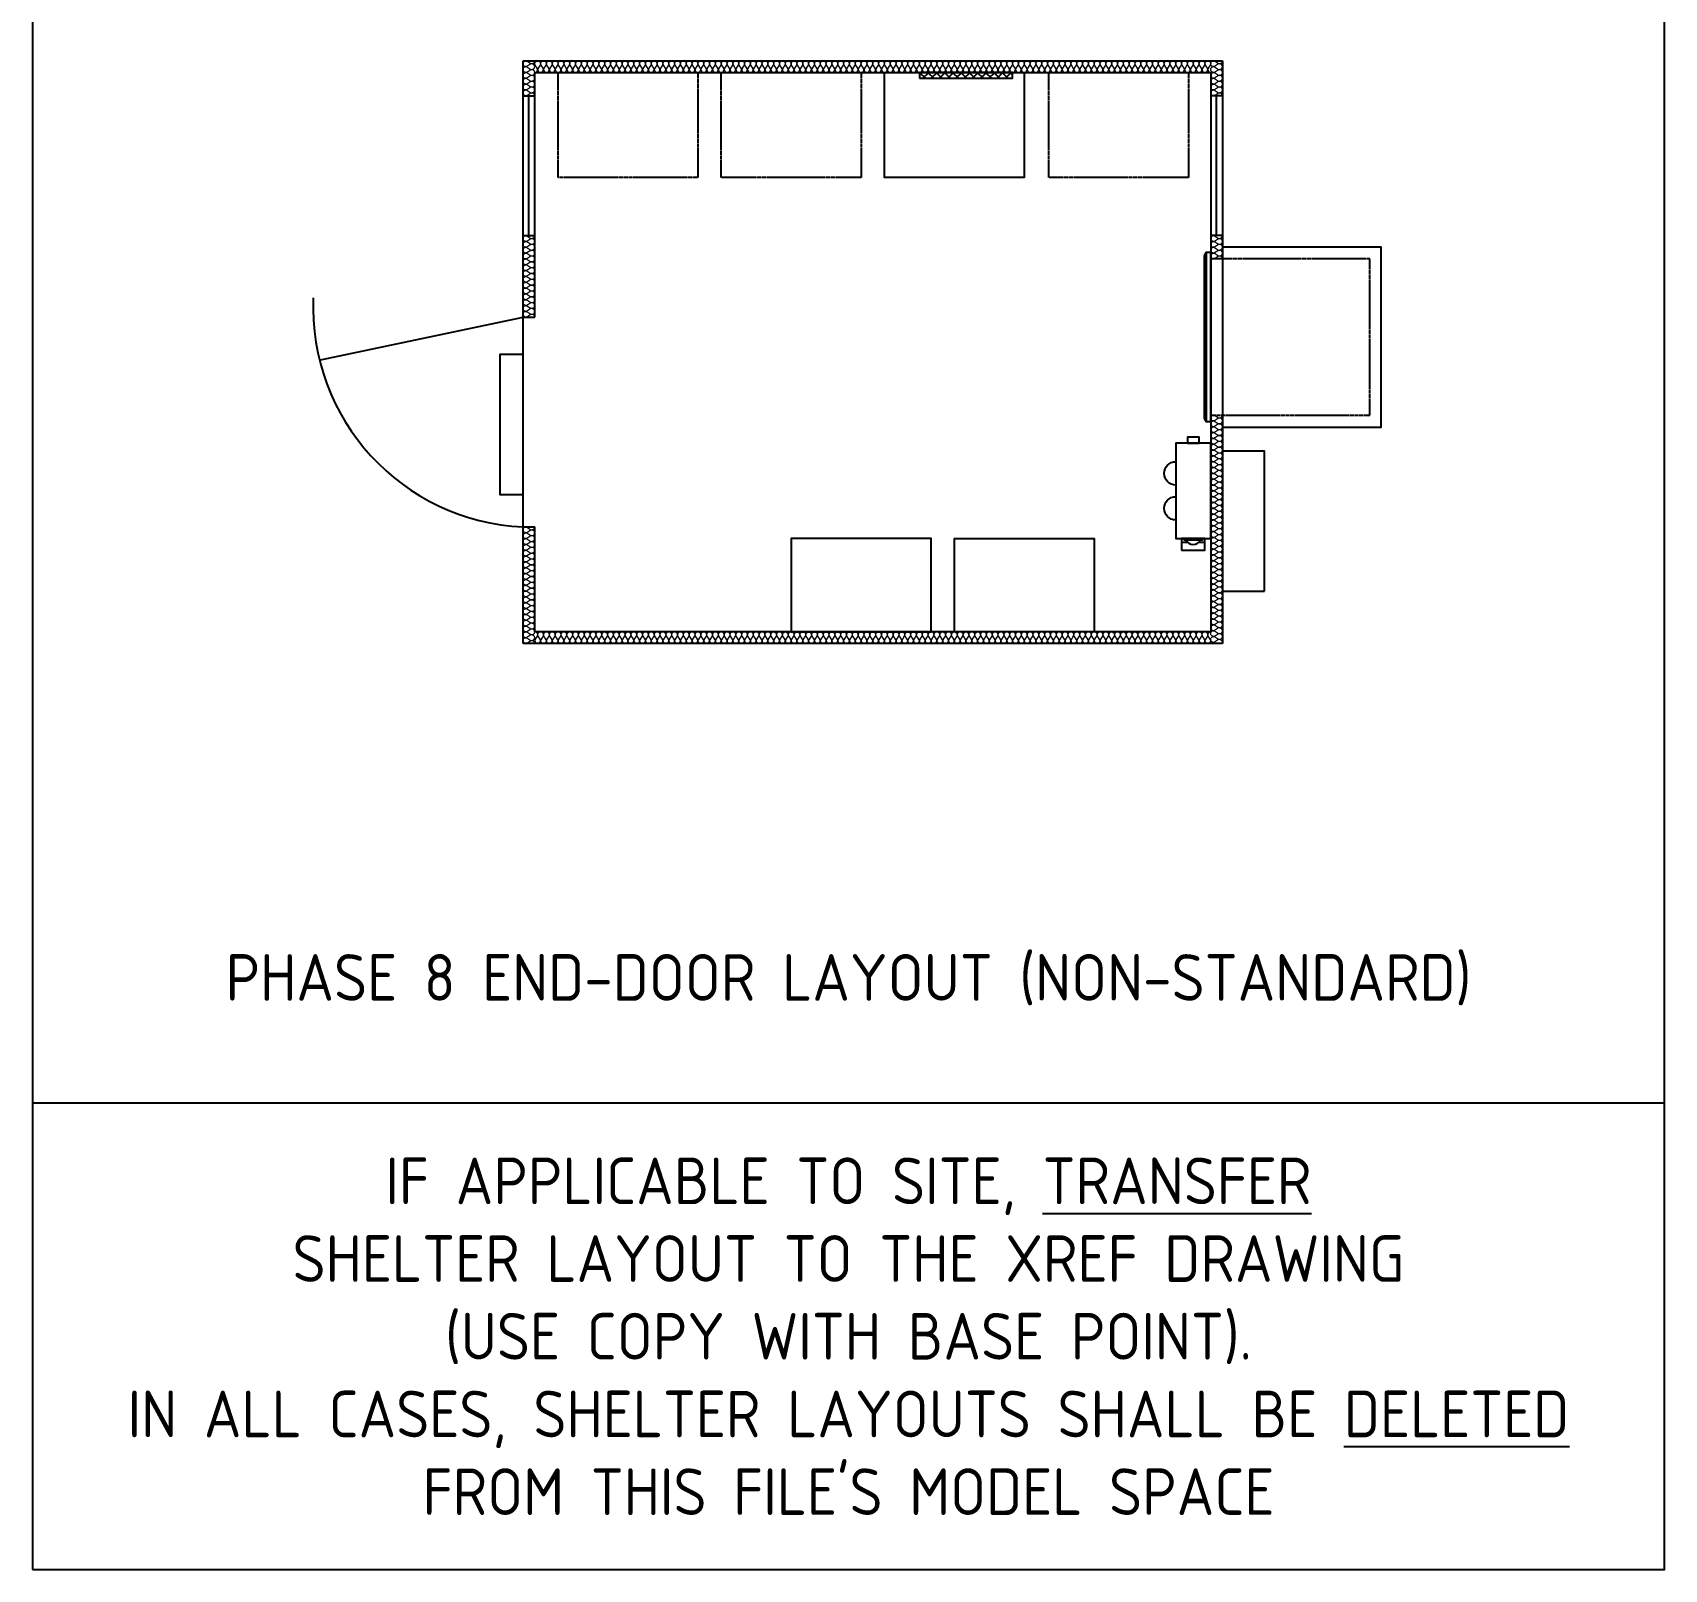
# Model space of a CAD drawing. Extents: x -408 to 1508121, y -29672 to 868845.
# Drawn here: x 1315897 to 1322897, y 7600 to 14193 of the extents above; entities that cross this region are included whole.
import ezdxf
from ezdxf.enums import TextEntityAlignment as Align

# ---------------------------------------------------------------- set-up
doc = ezdxf.new("R2010")
doc.units = 0
doc.header["$MEASUREMENT"] = 0
doc.linetypes.add('HIDDEN2', pattern=[4, 2.5, -1.5])
doc.layers.get('0').update_dxf_attribs({"lineweight": 25})
for name, color, linetype in [('Help notes', 240, 'Continuous'), ('SH-AC', 1, 'Continuous'), ('SH-AC Cage', 8, 'Continuous'), ('SH-Cable Ladder', 2, 'Continuous'), ('SH-Cable Ladder - Hatch', 8, 'Continuous'), ('SH-DB-SRF-PLC', 7, 'Continuous'), ('SH-Door', 7, 'Continuous'), ('SH-Equip', 7, 'Continuous'), ('SH-Gland', 7, 'Continuous'), ('SH-Light', 8, 'Continuous'), ('SH-Meter Panel', 1, 'Continuous'), ('SH-Wall', 2, 'Continuous')]:
    doc.layers.add(name, color=color, linetype=linetype)
doc.styles.add('ISOCP', font='isocp.shx')

# ---------------------------------------------------------------- blocks, each defined once
blk = doc.blocks.new('*U147')
at = {"layer": 'SH-Wall', "color": 252, "linetype": 'ByBlock', "lineweight": 0, "flags": 128}
for points in [[(-1790, 0, -0.505863), (-1778.1, -16.2), (-1789.5, -34.1, 1.322645), (-1765.5, -34.1), (-1776.9, -16.2, -0.505863), (-1765, 0)], [(-1765, 0, -0.505863), (-1753.1, -16.2), (-1764.5, -34.1, 1.322645), (-1740.5, -34.1), (-1751.9, -16.2, -0.505863), (-1740, 0)], [(-1740, 0, -0.505863), (-1728.1, -16.2), (-1739.5, -34.1, 1.322645), (-1715.5, -34.1), (-1726.9, -16.2, -0.505863), (-1715, 0)], [(-1715, 0, -0.505863), (-1703.1, -16.2), (-1714.5, -34.1, 1.322645), (-1690.5, -34.1), (-1701.9, -16.2, -0.505863), (-1690, 0)], [(-1690, 0, -0.505863), (-1678.1, -16.2), (-1689.5, -34.1, 1.322645), (-1665.5, -34.1), (-1676.9, -16.2, -0.505863), (-1665, 0)], [(-1665, 0, -0.505863), (-1653.1, -16.2), (-1664.5, -34.1, 1.322645), (-1640.5, -34.1), (-1651.9, -16.2, -0.505863), (-1640, 0)], [(-1640, 0, -0.505863), (-1628.1, -16.2), (-1639.5, -34.1, 1.322645), (-1615.5, -34.1), (-1626.9, -16.2, -0.505863), (-1615, 0)], [(-1615, 0, -0.505863), (-1603.1, -16.2), (-1614.5, -34.1, 1.322645), (-1590.5, -34.1), (-1601.9, -16.2, -0.505863), (-1590, 0)], [(-1590, 0, -0.505863), (-1578.1, -16.2), (-1589.5, -34.1, 1.322645), (-1565.5, -34.1), (-1576.9, -16.2, -0.505863), (-1565, 0)], [(-1565, 0, -0.505863), (-1553.1, -16.2), (-1564.5, -34.1, 1.322645), (-1540.5, -34.1), (-1551.9, -16.2, -0.505863), (-1540, 0)], [(-1540, 0, -0.505863), (-1528.1, -16.2), (-1539.5, -34.1, 1.322645), (-1515.5, -34.1), (-1526.9, -16.2, -0.505863), (-1515, 0)], [(-1515, 0, -0.505863), (-1503.1, -16.2), (-1514.5, -34.1, 1.322645), (-1490.5, -34.1), (-1501.9, -16.2, -0.505863), (-1490, 0)], [(-1490, 0, -0.505863), (-1478.1, -16.2), (-1489.5, -34.1, 1.322645), (-1465.5, -34.1), (-1476.9, -16.2, -0.505863), (-1465, 0)], [(-1465, 0, -0.505863), (-1453.1, -16.2), (-1464.5, -34.1, 1.322645), (-1440.5, -34.1), (-1451.9, -16.2, -0.505863), (-1440, 0)], [(-1440, 0, -0.505863), (-1428.1, -16.2), (-1439.5, -34.1, 1.322645), (-1415.5, -34.1), (-1426.9, -16.2, -0.505863), (-1415, 0)], [(-1415, 0, -0.505863), (-1403.1, -16.2), (-1414.5, -34.1, 1.322645), (-1390.5, -34.1), (-1401.9, -16.2, -0.505863), (-1390, 0)], [(-1390, 0, -0.505863), (-1378.1, -16.2), (-1389.5, -34.1, 1.322645), (-1365.5, -34.1), (-1376.9, -16.2, -0.505863), (-1365, 0)], [(-1365, 0, -0.505863), (-1353.1, -16.2), (-1364.5, -34.1, 1.322645), (-1340.5, -34.1), (-1351.9, -16.2, -0.505863), (-1340, 0)], [(-1340, 0, -0.505863), (-1328.1, -16.2), (-1339.5, -34.1, 1.322645), (-1315.5, -34.1), (-1326.9, -16.2, -0.505863), (-1315, 0)], [(-1315, 0, -0.505863), (-1303.1, -16.2), (-1314.5, -34.1, 1.322645), (-1290.5, -34.1), (-1301.9, -16.2, -0.505863), (-1290, 0)], [(-1290, 0, -0.505863), (-1278.1, -16.2), (-1289.5, -34.1, 1.322645), (-1265.5, -34.1), (-1276.9, -16.2, -0.505863), (-1265, 0)], [(-1265, 0, -0.505863), (-1253.1, -16.2), (-1264.5, -34.1, 1.322645), (-1240.5, -34.1), (-1251.9, -16.2, -0.505863), (-1240, 0)], [(-1240, 0, -0.505863), (-1228.1, -16.2), (-1239.5, -34.1, 1.322645), (-1215.5, -34.1), (-1226.9, -16.2, -0.505863), (-1215, 0)], [(-1215, 0, -0.505863), (-1203.1, -16.2), (-1214.5, -34.1, 1.322645), (-1190.5, -34.1), (-1201.9, -16.2, -0.505863), (-1190, 0)], [(-1190, 0, -0.505863), (-1178.1, -16.2), (-1189.5, -34.1, 1.322645), (-1165.5, -34.1), (-1176.9, -16.2, -0.505863), (-1165, 0)], [(-1165, 0, -0.505863), (-1153.1, -16.2), (-1164.5, -34.1, 1.322645), (-1140.5, -34.1), (-1151.9, -16.2, -0.505863), (-1140, 0)], [(-1140, 0, -0.505863), (-1128.1, -16.2), (-1139.5, -34.1, 1.322645), (-1115.5, -34.1), (-1126.9, -16.2, -0.505863), (-1115, 0)], [(-1115, 0, -0.505863), (-1103.1, -16.2), (-1114.5, -34.1, 1.322645), (-1090.5, -34.1), (-1101.9, -16.2, -0.505863), (-1090, 0)], [(-1090, 0, -0.505863), (-1078.1, -16.2), (-1089.5, -34.1, 1.322645), (-1065.5, -34.1), (-1076.9, -16.2, -0.505863), (-1065, 0)], [(-1065, 0, -0.505863), (-1053.1, -16.2), (-1064.5, -34.1, 1.322645), (-1040.5, -34.1), (-1051.9, -16.2, -0.505863), (-1040, 0)], [(-1040, 0, -0.505863), (-1028.1, -16.2), (-1039.5, -34.1, 1.322645), (-1015.5, -34.1), (-1026.9, -16.2, -0.505863), (-1015, 0)], [(-1015, 0, -0.505863), (-1003.1, -16.2), (-1014.5, -34.1, 1.322645), (-990.5, -34.1), (-1001.9, -16.2, -0.505863), (-990, 0)], [(-990, 0, -0.505863), (-978.1, -16.2), (-989.5, -34.1, 1.322645), (-965.5, -34.1), (-976.9, -16.2, -0.505863), (-965, 0)], [(-965, 0, -0.505863), (-953.1, -16.2), (-964.5, -34.1, 1.322645), (-940.5, -34.1), (-951.9, -16.2, -0.505863), (-940, 0)], [(-940, 0, -0.505863), (-928.1, -16.2), (-939.5, -34.1, 1.322645), (-915.5, -34.1), (-926.9, -16.2, -0.505863), (-915, 0)], [(-915, 0, -0.505863), (-903.1, -16.2), (-914.5, -34.1, 1.322645), (-890.5, -34.1), (-901.9, -16.2, -0.505863), (-890, 0)], [(-890, 0, -0.505863), (-878.1, -16.2), (-889.5, -34.1, 1.322645), (-865.5, -34.1), (-876.9, -16.2, -0.505863), (-865, 0)], [(-865, 0, -0.505863), (-853.1, -16.2), (-864.5, -34.1, 1.322645), (-840.5, -34.1), (-851.9, -16.2, -0.505863), (-840, 0)], [(-840, 0, -0.505863), (-828.1, -16.2), (-839.5, -34.1, 1.322645), (-815.5, -34.1), (-826.9, -16.2, -0.505863), (-815, 0)], [(-815, 0, -0.505863), (-803.1, -16.2), (-814.5, -34.1, 1.322645), (-790.5, -34.1), (-801.9, -16.2, -0.505863), (-790, 0)], [(-790, 0, -0.505863), (-778.1, -16.2), (-789.5, -34.1, 1.322645), (-765.5, -34.1), (-776.9, -16.2, -0.505863), (-765, 0)], [(-765, 0, -0.505863), (-753.1, -16.2), (-764.5, -34.1, 1.322645), (-740.5, -34.1), (-751.9, -16.2, -0.505863), (-740, 0)], [(-740, 0, -0.505863), (-728.1, -16.2), (-739.5, -34.1, 1.322645), (-715.5, -34.1), (-726.9, -16.2, -0.505863), (-715, 0)], [(-715, 0, -0.505863), (-703.1, -16.2), (-714.5, -34.1, 1.322645), (-690.5, -34.1), (-701.9, -16.2, -0.505863), (-690, 0)], [(-690, 0, -0.505863), (-678.1, -16.2), (-689.5, -34.1, 1.322645), (-665.5, -34.1), (-676.9, -16.2, -0.505863), (-665, 0)], [(-665, 0, -0.505863), (-653.1, -16.2), (-664.5, -34.1, 1.322645), (-640.5, -34.1), (-651.9, -16.2, -0.505863), (-640, 0)], [(-640, 0, -0.505863), (-628.1, -16.2), (-639.5, -34.1, 1.322645), (-615.5, -34.1), (-626.9, -16.2, -0.505863), (-615, 0)], [(-615, 0, -0.505863), (-603.1, -16.2), (-614.5, -34.1, 1.322645), (-590.5, -34.1), (-601.9, -16.2, -0.505863), (-590, 0)], [(-590, 0, -0.505863), (-578.1, -16.2), (-589.5, -34.1, 1.322645), (-565.5, -34.1), (-576.9, -16.2, -0.505863), (-565, 0)], [(-565, 0, -0.505863), (-553.1, -16.2), (-564.5, -34.1, 1.322645), (-540.5, -34.1), (-551.9, -16.2, -0.505863), (-540, 0)], [(-540, 0, -0.505863), (-528.1, -16.2), (-539.5, -34.1, 1.322645), (-515.5, -34.1), (-526.9, -16.2, -0.505863), (-515, 0)], [(-515, 0, -0.505863), (-503.1, -16.2), (-514.5, -34.1, 1.322645), (-490.5, -34.1), (-501.9, -16.2, -0.505863), (-490, 0)], [(-490, 0, -0.505863), (-478.1, -16.2), (-489.5, -34.1, 1.322645), (-465.5, -34.1), (-476.9, -16.2, -0.505863), (-465, 0)], [(-465, 0, -0.505863), (-453.1, -16.2), (-464.5, -34.1, 1.322645), (-440.5, -34.1), (-451.9, -16.2, -0.505863), (-440, 0)], [(-440, 0, -0.505863), (-428.1, -16.2), (-439.5, -34.1, 1.322645), (-415.5, -34.1), (-426.9, -16.2, -0.505863), (-415, 0)], [(-415, 0, -0.505863), (-403.1, -16.2), (-414.5, -34.1, 1.322645), (-390.5, -34.1), (-401.9, -16.2, -0.505863), (-390, 0)], [(-390, 0, -0.505863), (-378.1, -16.2), (-389.5, -34.1, 1.322645), (-365.5, -34.1), (-376.9, -16.2, -0.505863), (-365, 0)], [(-365, 0, -0.505863), (-353.1, -16.2), (-364.5, -34.1, 1.322645), (-340.5, -34.1), (-351.9, -16.2, -0.505863), (-340, 0)], [(-340, 0, -0.505863), (-328.1, -16.2), (-339.5, -34.1, 1.322645), (-315.5, -34.1), (-326.9, -16.2, -0.505863), (-315, 0)], [(-315, 0, -0.505863), (-303.1, -16.2), (-314.5, -34.1, 1.322645), (-290.5, -34.1), (-301.9, -16.2, -0.505863), (-290, 0)], [(-290, 0, -0.505863), (-278.1, -16.2), (-289.5, -34.1, 1.322645), (-265.5, -34.1), (-276.9, -16.2, -0.505863), (-265, 0)], [(-265, 0, -0.505863), (-253.1, -16.2), (-264.5, -34.1, 1.322645), (-240.5, -34.1), (-251.9, -16.2, -0.505863), (-240, 0)], [(-240, 0, -0.505863), (-228.1, -16.2), (-239.5, -34.1, 1.322645), (-215.5, -34.1), (-226.9, -16.2, -0.505863), (-215, 0)], [(-215, 0, -0.505863), (-203.1, -16.2), (-214.5, -34.1, 1.322645), (-190.5, -34.1), (-201.9, -16.2, -0.505863), (-190, 0)], [(-190, 0, -0.505863), (-178.1, -16.2), (-189.5, -34.1, 1.322645), (-165.5, -34.1), (-176.9, -16.2, -0.505863), (-165, 0)], [(-165, 0, -0.505863), (-153.1, -16.2), (-164.5, -34.1, 1.322645), (-140.5, -34.1), (-151.9, -16.2, -0.505863), (-140, 0)], [(-140, 0, -0.505863), (-128.1, -16.2), (-139.5, -34.1, 1.322645), (-115.5, -34.1), (-126.9, -16.2, -0.505863), (-115, 0)], [(-115, 0, -0.505863), (-103.1, -16.2), (-114.5, -34.1, 1.322645), (-90.5, -34.1), (-101.9, -16.2, -0.505863), (-90, 0)], [(-90, 0, -0.505863), (-78.1, -16.2), (-89.5, -34.1, 1.322645), (-65.5, -34.1), (-76.9, -16.2, -0.505863), (-65, 0)], [(-65, 0, -0.505863), (-53.1, -16.2), (-64.5, -34.1, 1.322645), (-40.5, -34.1), (-51.9, -16.2, -0.505863), (-40, 0)], [(-40, 0, -0.505863), (-28.1, -16.2), (-39.5, -34.1, 1.322645), (-15.5, -34.1), (-26.9, -16.2, -0.505863), (-15, 0)], [(-15, 0, -0.505863), (-3.1, -16.2), (-14.5, -34.1, 1.322645), (9.5, -34.1), (-1.9, -16.2, -0.505863), (10, 0)], [(35, 0, -0.505863), (46.9, -16.2), (35.5, -34.1, 1.322645), (59.5, -34.1), (48.1, -16.2, -0.505863), (60, 0)], [(60, 0, -0.505863), (71.9, -16.2), (60.5, -34.1, 1.322645), (84.5, -34.1), (73.1, -16.2, -0.505863), (85, 0)], [(85, 0, -0.505863), (96.9, -16.2), (85.5, -34.1, 1.322645), (109.5, -34.1), (98.1, -16.2, -0.505863), (110, 0)], [(110, 0, -0.505863), (121.9, -16.2), (110.5, -34.1, 1.322645), (134.5, -34.1), (123.1, -16.2, -0.505863), (135, 0)], [(135, 0, -0.505863), (146.9, -16.2), (135.5, -34.1, 1.322645), (159.5, -34.1), (148.1, -16.2, -0.505863), (160, 0)], [(160, 0, -0.505863), (171.9, -16.2), (160.5, -34.1, 1.322645), (184.5, -34.1), (173.1, -16.2, -0.505863), (185, 0)], [(185, 0, -0.505863), (196.9, -16.2), (185.5, -34.1, 1.322645), (209.5, -34.1), (198.1, -16.2, -0.505863), (210, 0)], [(210, 0, -0.505863), (221.9, -16.2), (210.5, -34.1, 1.322645), (234.5, -34.1), (223.1, -16.2, -0.505863), (235, 0)], [(235, 0, -0.505863), (246.9, -16.2), (235.5, -34.1, 1.322645), (259.5, -34.1), (248.1, -16.2, -0.505863), (260, 0)], [(260, 0, -0.505863), (271.9, -16.2), (260.5, -34.1, 1.322645), (284.5, -34.1), (273.1, -16.2, -0.505863), (285, 0)], [(285, 0, -0.505863), (296.9, -16.2), (285.5, -34.1, 1.322645), (309.5, -34.1), (298.1, -16.2, -0.505863), (310, 0)], [(310, 0, -0.505863), (321.9, -16.2), (310.5, -34.1, 1.322645), (334.5, -34.1), (323.1, -16.2, -0.505863), (335, 0)], [(335, 0, -0.505863), (346.9, -16.2), (335.5, -34.1, 1.322645), (359.5, -34.1), (348.1, -16.2, -0.505863), (360, 0)], [(360, 0, -0.505863), (371.9, -16.2), (360.5, -34.1, 1.322645), (384.5, -34.1), (373.1, -16.2, -0.505863), (385, 0)], [(385, 0, -0.505863), (396.9, -16.2), (385.5, -34.1, 1.322645), (409.5, -34.1), (398.1, -16.2, -0.505863), (410, 0)], [(410, 0, -0.505863), (421.9, -16.2), (410.5, -34.1, 1.322645), (434.5, -34.1), (423.1, -16.2, -0.505863), (435, 0)], [(435, 0, -0.505863), (446.9, -16.2), (435.5, -34.1, 1.322645), (459.5, -34.1), (448.1, -16.2, -0.505863), (460, 0)], [(460, 0, -0.505863), (471.9, -16.2), (460.5, -34.1, 1.322645), (484.5, -34.1), (473.1, -16.2, -0.505863), (485, 0)], [(485, 0, -0.505863), (496.9, -16.2), (485.5, -34.1, 1.322645), (509.5, -34.1), (498.1, -16.2, -0.505863), (510, 0)], [(510, 0, -0.505863), (521.9, -16.2), (510.5, -34.1, 1.322645), (534.5, -34.1), (523.1, -16.2, -0.505863), (535, 0)], [(535, 0, -0.505863), (546.9, -16.2), (535.5, -34.1, 1.322645), (559.5, -34.1), (548.1, -16.2, -0.505863), (560, 0)], [(560, 0, -0.505863), (571.9, -16.2), (560.5, -34.1, 1.322645), (584.5, -34.1), (573.1, -16.2, -0.505863), (585, 0)], [(585, 0, -0.505863), (596.9, -16.2), (585.5, -34.1, 1.322645), (609.5, -34.1), (598.1, -16.2, -0.505863), (610, 0)], [(610, 0, -0.505863), (621.9, -16.2), (610.5, -34.1, 1.322645), (634.5, -34.1), (623.1, -16.2, -0.505863), (635, 0)], [(635, 0, -0.505863), (646.9, -16.2), (635.5, -34.1, 1.322645), (659.5, -34.1), (648.1, -16.2, -0.505863), (660, 0)], [(660, 0, -0.505863), (671.9, -16.2), (660.5, -34.1, 1.322645), (684.5, -34.1), (673.1, -16.2, -0.505863), (685, 0)], [(685, 0, -0.505863), (696.9, -16.2), (685.5, -34.1, 1.322645), (709.5, -34.1), (698.1, -16.2, -0.505863), (710, 0)], [(710, 0, -0.505863), (721.9, -16.2), (710.5, -34.1, 1.322645), (734.5, -34.1), (723.1, -16.2, -0.505863), (735, 0)], [(735, 0, -0.505863), (746.9, -16.2), (735.5, -34.1, 1.322645), (759.5, -34.1), (748.1, -16.2, -0.505863), (760, 0)], [(760, 0, -0.505863), (771.9, -16.2), (760.5, -34.1, 1.322645), (784.5, -34.1), (773.1, -16.2, -0.505863), (785, 0)], [(785, 0, -0.505863), (796.9, -16.2), (785.5, -34.1, 1.322645), (809.5, -34.1), (798.1, -16.2, -0.505863), (810, 0)], [(810, 0, -0.505863), (821.9, -16.2), (810.5, -34.1, 1.322645), (834.5, -34.1), (823.1, -16.2, -0.505863), (835, 0)], [(835, 0, -0.505863), (846.9, -16.2), (835.5, -34.1, 1.322645), (859.5, -34.1), (848.1, -16.2, -0.505863), (860, 0)], [(860, 0, -0.505863), (871.9, -16.2), (860.5, -34.1, 1.322645), (884.5, -34.1), (873.1, -16.2, -0.505863), (885, 0)], [(885, 0, -0.505863), (896.9, -16.2), (885.5, -34.1, 1.322645), (909.5, -34.1), (898.1, -16.2, -0.505863), (910, 0)], [(910, 0, -0.505863), (921.9, -16.2), (910.5, -34.1, 1.322645), (934.5, -34.1), (923.1, -16.2, -0.505863), (935, 0)], [(935, 0, -0.505863), (946.9, -16.2), (935.5, -34.1, 1.322645), (959.5, -34.1), (948.1, -16.2, -0.505863), (960, 0)], [(960, 0, -0.505863), (971.9, -16.2), (960.5, -34.1, 1.322645), (984.5, -34.1), (973.1, -16.2, -0.505863), (985, 0)], [(985, 0, -0.505863), (996.9, -16.2), (985.5, -34.1, 1.322645), (1009.5, -34.1), (998.1, -16.2, -0.505863), (1010, 0)], [(1010, 0, -0.505863), (1021.9, -16.2), (1010.5, -34.1, 1.322645), (1034.5, -34.1), (1023.1, -16.2, -0.505863), (1035, 0)], [(1035, 0, -0.505863), (1046.9, -16.2), (1035.5, -34.1, 1.322645), (1059.5, -34.1), (1048.1, -16.2, -0.505863), (1060, 0)], [(1060, 0, -0.505863), (1071.9, -16.2), (1060.5, -34.1, 1.322645), (1084.5, -34.1), (1073.1, -16.2, -0.505863), (1085, 0)], [(1085, 0, -0.505863), (1096.9, -16.2), (1085.5, -34.1, 1.322645), (1109.5, -34.1), (1098.1, -16.2, -0.505863), (1110, 0)], [(10, 0, -0.505863), (21.9, -16.2), (10.5, -34.1, 1.322645), (34.5, -34.1), (23.1, -16.2, -0.505863), (35, 0)]]:
    blk.add_lwpolyline(points, format="xyb", dxfattribs=at)
blk = doc.blocks.new('*U148')
at = {"layer": 'SH-Wall', "color": 252, "linetype": 'ByBlock', "lineweight": 0, "flags": 128}
for points in [[(960, 0, -0.505863), (971.9, -16.2), (960.5, -34.1, 1.322645), (984.5, -34.1), (973.1, -16.2, -0.505863), (985, 0)], [(985, 0, -0.505863), (996.9, -16.2), (985.5, -34.1, 1.322645), (1009.5, -34.1), (998.1, -16.2, -0.505863), (1010, 0)], [(1010, 0, -0.505863), (1021.9, -16.2), (1010.5, -34.1, 1.322645), (1034.5, -34.1), (1023.1, -16.2, -0.505863), (1035, 0)], [(1035, 0, -0.505863), (1046.9, -16.2), (1035.5, -34.1, 1.322645), (1059.5, -34.1), (1048.1, -16.2, -0.505863), (1060, 0)], [(1060, 0, -0.505863), (1071.9, -16.2), (1060.5, -34.1, 1.322645), (1084.5, -34.1), (1073.1, -16.2, -0.505863), (1085, 0)], [(1085, 0, -0.505863), (1096.9, -16.2), (1085.5, -34.1, 1.322645), (1109.5, -34.1), (1098.1, -16.2, -0.505863), (1110, 0)]]:
    blk.add_lwpolyline(points, format="xyb", dxfattribs=at)
blk = doc.blocks.new('*U149')
at = {"layer": 'SH-Wall', "color": 252, "linetype": 'ByBlock', "lineweight": 0, "flags": 128}
for points in [[(1010, 0, -0.505863), (1021.9, -16.2), (1010.5, -34.1, 1.322645), (1034.5, -34.1), (1023.1, -16.2, -0.505863), (1035, 0)], [(1035, 0, -0.505863), (1046.9, -16.2), (1035.5, -34.1, 1.322645), (1059.5, -34.1), (1048.1, -16.2, -0.505863), (1060, 0)], [(1060, 0, -0.505863), (1071.9, -16.2), (1060.5, -34.1, 1.322645), (1084.5, -34.1), (1073.1, -16.2, -0.505863), (1085, 0)], [(1085, 0, -0.505863), (1096.9, -16.2), (1085.5, -34.1, 1.322645), (1109.5, -34.1), (1098.1, -16.2, -0.505863), (1110, 0)]]:
    blk.add_lwpolyline(points, format="xyb", dxfattribs=at)
blk = doc.blocks.new('*U150')
at = {"layer": 'SH-Wall', "color": 252, "linetype": 'ByBlock', "lineweight": 0, "flags": 128}
for points in [[(135, 0, -0.505863), (146.9, -16.2), (135.5, -34.1, 1.322645), (159.5, -34.1), (148.1, -16.2, -0.505863), (160, 0)], [(160, 0, -0.505863), (171.9, -16.2), (160.5, -34.1, 1.322645), (184.5, -34.1), (173.1, -16.2, -0.505863), (185, 0)], [(185, 0, -0.505863), (196.9, -16.2), (185.5, -34.1, 1.322645), (209.5, -34.1), (198.1, -16.2, -0.505863), (210, 0)], [(210, 0, -0.505863), (221.9, -16.2), (210.5, -34.1, 1.322645), (234.5, -34.1), (223.1, -16.2, -0.505863), (235, 0)], [(235, 0, -0.505863), (246.9, -16.2), (235.5, -34.1, 1.322645), (259.5, -34.1), (248.1, -16.2, -0.505863), (260, 0)], [(260, 0, -0.505863), (271.9, -16.2), (260.5, -34.1, 1.322645), (284.5, -34.1), (273.1, -16.2, -0.505863), (285, 0)], [(285, 0, -0.505863), (296.9, -16.2), (285.5, -34.1, 1.322645), (309.5, -34.1), (298.1, -16.2, -0.505863), (310, 0)], [(310, 0, -0.505863), (321.9, -16.2), (310.5, -34.1, 1.322645), (334.5, -34.1), (323.1, -16.2, -0.505863), (335, 0)], [(335, 0, -0.505863), (346.9, -16.2), (335.5, -34.1, 1.322645), (359.5, -34.1), (348.1, -16.2, -0.505863), (360, 0)], [(360, 0, -0.505863), (371.9, -16.2), (360.5, -34.1, 1.322645), (384.5, -34.1), (373.1, -16.2, -0.505863), (385, 0)], [(385, 0, -0.505863), (396.9, -16.2), (385.5, -34.1, 1.322645), (409.5, -34.1), (398.1, -16.2, -0.505863), (410, 0)], [(410, 0, -0.505863), (421.9, -16.2), (410.5, -34.1, 1.322645), (434.5, -34.1), (423.1, -16.2, -0.505863), (435, 0)], [(435, 0, -0.505863), (446.9, -16.2), (435.5, -34.1, 1.322645), (459.5, -34.1), (448.1, -16.2, -0.505863), (460, 0)], [(460, 0, -0.505863), (471.9, -16.2), (460.5, -34.1, 1.322645), (484.5, -34.1), (473.1, -16.2, -0.505863), (485, 0)], [(485, 0, -0.505863), (496.9, -16.2), (485.5, -34.1, 1.322645), (509.5, -34.1), (498.1, -16.2, -0.505863), (510, 0)], [(510, 0, -0.505863), (521.9, -16.2), (510.5, -34.1, 1.322645), (534.5, -34.1), (523.1, -16.2, -0.505863), (535, 0)], [(535, 0, -0.505863), (546.9, -16.2), (535.5, -34.1, 1.322645), (559.5, -34.1), (548.1, -16.2, -0.505863), (560, 0)], [(560, 0, -0.505863), (571.9, -16.2), (560.5, -34.1, 1.322645), (584.5, -34.1), (573.1, -16.2, -0.505863), (585, 0)], [(585, 0, -0.505863), (596.9, -16.2), (585.5, -34.1, 1.322645), (609.5, -34.1), (598.1, -16.2, -0.505863), (610, 0)], [(610, 0, -0.505863), (621.9, -16.2), (610.5, -34.1, 1.322645), (634.5, -34.1), (623.1, -16.2, -0.505863), (635, 0)], [(635, 0, -0.505863), (646.9, -16.2), (635.5, -34.1, 1.322645), (659.5, -34.1), (648.1, -16.2, -0.505863), (660, 0)], [(660, 0, -0.505863), (671.9, -16.2), (660.5, -34.1, 1.322645), (684.5, -34.1), (673.1, -16.2, -0.505863), (685, 0)], [(685, 0, -0.505863), (696.9, -16.2), (685.5, -34.1, 1.322645), (709.5, -34.1), (698.1, -16.2, -0.505863), (710, 0)], [(710, 0, -0.505863), (721.9, -16.2), (710.5, -34.1, 1.322645), (734.5, -34.1), (723.1, -16.2, -0.505863), (735, 0)], [(735, 0, -0.505863), (746.9, -16.2), (735.5, -34.1, 1.322645), (759.5, -34.1), (748.1, -16.2, -0.505863), (760, 0)], [(760, 0, -0.505863), (771.9, -16.2), (760.5, -34.1, 1.322645), (784.5, -34.1), (773.1, -16.2, -0.505863), (785, 0)], [(785, 0, -0.505863), (796.9, -16.2), (785.5, -34.1, 1.322645), (809.5, -34.1), (798.1, -16.2, -0.505863), (810, 0)], [(810, 0, -0.505863), (821.9, -16.2), (810.5, -34.1, 1.322645), (834.5, -34.1), (823.1, -16.2, -0.505863), (835, 0)], [(835, 0, -0.505863), (846.9, -16.2), (835.5, -34.1, 1.322645), (859.5, -34.1), (848.1, -16.2, -0.505863), (860, 0)], [(860, 0, -0.505863), (871.9, -16.2), (860.5, -34.1, 1.322645), (884.5, -34.1), (873.1, -16.2, -0.505863), (885, 0)], [(885, 0, -0.505863), (896.9, -16.2), (885.5, -34.1, 1.322645), (909.5, -34.1), (898.1, -16.2, -0.505863), (910, 0)], [(910, 0, -0.505863), (921.9, -16.2), (910.5, -34.1, 1.322645), (934.5, -34.1), (923.1, -16.2, -0.505863), (935, 0)], [(935, 0, -0.505863), (946.9, -16.2), (935.5, -34.1, 1.322645), (959.5, -34.1), (948.1, -16.2, -0.505863), (960, 0)], [(960, 0, -0.505863), (971.9, -16.2), (960.5, -34.1, 1.322645), (984.5, -34.1), (973.1, -16.2, -0.505863), (985, 0)], [(985, 0, -0.505863), (996.9, -16.2), (985.5, -34.1, 1.322645), (1009.5, -34.1), (998.1, -16.2, -0.505863), (1010, 0)], [(1010, 0, -0.505863), (1021.9, -16.2), (1010.5, -34.1, 1.322645), (1034.5, -34.1), (1023.1, -16.2, -0.505863), (1035, 0)], [(1035, 0, -0.505863), (1046.9, -16.2), (1035.5, -34.1, 1.322645), (1059.5, -34.1), (1048.1, -16.2, -0.505863), (1060, 0)], [(1060, 0, -0.505863), (1071.9, -16.2), (1060.5, -34.1, 1.322645), (1084.5, -34.1), (1073.1, -16.2, -0.505863), (1085, 0)], [(1085, 0, -0.505863), (1096.9, -16.2), (1085.5, -34.1, 1.322645), (1109.5, -34.1), (1098.1, -16.2, -0.505863), (1110, 0)]]:
    blk.add_lwpolyline(points, format="xyb", dxfattribs=at)
blk = doc.blocks.new('*U154')
at = {"layer": 'SH-Wall', "color": 252, "linetype": 'ByBlock', "lineweight": 0, "flags": 128}
for points in [[(130, 0, -0.505863), (141.9, -16.2), (130.5, -34.1, 1.322645), (154.5, -34.1), (143.1, -16.2, -0.505863), (155, 0)], [(155, 0, -0.505863), (166.9, -16.2), (155.5, -34.1, 1.322645), (179.5, -34.1), (168.1, -16.2, -0.505863), (180, 0)], [(180, 0, -0.505863), (191.9, -16.2), (180.5, -34.1, 1.322645), (204.5, -34.1), (193.1, -16.2, -0.505863), (205, 0)], [(205, 0, -0.505863), (216.9, -16.2), (205.5, -34.1, 1.322645), (229.5, -34.1), (218.1, -16.2, -0.505863), (230, 0)], [(230, 0, -0.505863), (241.9, -16.2), (230.5, -34.1, 1.322645), (254.5, -34.1), (243.1, -16.2, -0.505863), (255, 0)], [(255, 0, -0.505863), (266.9, -16.2), (255.5, -34.1, 1.322645), (279.5, -34.1), (268.1, -16.2, -0.505863), (280, 0)], [(280, 0, -0.505863), (291.9, -16.2), (280.5, -34.1, 1.322645), (304.5, -34.1), (293.1, -16.2, -0.505863), (305, 0)], [(305, 0, -0.505863), (316.9, -16.2), (305.5, -34.1, 1.322645), (329.5, -34.1), (318.1, -16.2, -0.505863), (330, 0)], [(330, 0, -0.505863), (341.9, -16.2), (330.5, -34.1, 1.322645), (354.5, -34.1), (343.1, -16.2, -0.505863), (355, 0)], [(355, 0, -0.505863), (366.9, -16.2), (355.5, -34.1, 1.322645), (379.5, -34.1), (368.1, -16.2, -0.505863), (380, 0)], [(380, 0, -0.505863), (391.9, -16.2), (380.5, -34.1, 1.322645), (404.5, -34.1), (393.1, -16.2, -0.505863), (405, 0)], [(405, 0, -0.505863), (416.9, -16.2), (405.5, -34.1, 1.322645), (429.5, -34.1), (418.1, -16.2, -0.505863), (430, 0)], [(430, 0, -0.505863), (441.9, -16.2), (430.5, -34.1, 1.322645), (454.5, -34.1), (443.1, -16.2, -0.505863), (455, 0)], [(455, 0, -0.505863), (466.9, -16.2), (455.5, -34.1, 1.322645), (479.5, -34.1), (468.1, -16.2, -0.505863), (480, 0)], [(480, 0, -0.505863), (491.9, -16.2), (480.5, -34.1, 1.322645), (504.5, -34.1), (493.1, -16.2, -0.505863), (505, 0)], [(505, 0, -0.505863), (516.9, -16.2), (505.5, -34.1, 1.322645), (529.5, -34.1), (518.1, -16.2, -0.505863), (530, 0)], [(530, 0, -0.505863), (541.9, -16.2), (530.5, -34.1, 1.322645), (554.5, -34.1), (543.1, -16.2, -0.505863), (555, 0)], [(555, 0, -0.505863), (566.9, -16.2), (555.5, -34.1, 1.322645), (579.5, -34.1), (568.1, -16.2, -0.505863), (580, 0)], [(580, 0, -0.505863), (591.9, -16.2), (580.5, -34.1, 1.322645), (604.5, -34.1), (593.1, -16.2, -0.505863), (605, 0)], [(605, 0, -0.505863), (616.9, -16.2), (605.5, -34.1, 1.322645), (629.5, -34.1), (618.1, -16.2, -0.505863), (630, 0)]]:
    blk.add_lwpolyline(points, format="xyb", dxfattribs=at)
blk = doc.blocks.new('*U153')
at = {"layer": 'SH-Wall', "color": 252, "linetype": 'ByBlock', "lineweight": 0, "flags": 128}
for points in [[(1010, 0, -0.505863), (1021.9, -16.2), (1010.5, -34.1, 1.322645), (1034.5, -34.1), (1023.1, -16.2, -0.505863), (1035, 0)], [(1035, 0, -0.505863), (1046.9, -16.2), (1035.5, -34.1, 1.322645), (1059.5, -34.1), (1048.1, -16.2, -0.505863), (1060, 0)], [(1060, 0, -0.505863), (1071.9, -16.2), (1060.5, -34.1, 1.322645), (1084.5, -34.1), (1073.1, -16.2, -0.505863), (1085, 0)], [(1085, 0, -0.505863), (1096.9, -16.2), (1085.5, -34.1, 1.322645), (1109.5, -34.1), (1098.1, -16.2, -0.505863), (1110, 0)], [(1110, 0, -0.505863), (1121.9, -16.2), (1110.5, -34.1, 1.322645), (1134.5, -34.1), (1123.1, -16.2, -0.505863), (1135, 0)], [(1135, 0, -0.505863), (1146.9, -16.2), (1135.5, -34.1, 1.322645), (1159.5, -34.1), (1148.1, -16.2, -0.505863), (1160, 0)]]:
    blk.add_lwpolyline(points, format="xyb", dxfattribs=at)
blk = doc.blocks.new('*U155')
at = {"layer": 'SH-Wall', "color": 252, "linetype": 'ByBlock', "lineweight": 0, "flags": 128}
for points in [[(810, 0, -0.505863), (821.9, -16.2), (810.5, -34.1, 1.322645), (834.5, -34.1), (823.1, -16.2, -0.505863), (835, 0)], [(835, 0, -0.505863), (846.9, -16.2), (835.5, -34.1, 1.322645), (859.5, -34.1), (848.1, -16.2, -0.505863), (860, 0)], [(860, 0, -0.505863), (871.9, -16.2), (860.5, -34.1, 1.322645), (884.5, -34.1), (873.1, -16.2, -0.505863), (885, 0)], [(885, 0, -0.505863), (896.9, -16.2), (885.5, -34.1, 1.322645), (909.5, -34.1), (898.1, -16.2, -0.505863), (910, 0)], [(910, 0, -0.505863), (921.9, -16.2), (910.5, -34.1, 1.322645), (934.5, -34.1), (923.1, -16.2, -0.505863), (935, 0)], [(935, 0, -0.505863), (946.9, -16.2), (935.5, -34.1, 1.322645), (959.5, -34.1), (948.1, -16.2, -0.505863), (960, 0)], [(960, 0, -0.505863), (971.9, -16.2), (960.5, -34.1, 1.322645), (984.5, -34.1), (973.1, -16.2, -0.505863), (985, 0)], [(985, 0, -0.505863), (996.9, -16.2), (985.5, -34.1, 1.322645), (1009.5, -34.1), (998.1, -16.2, -0.505863), (1010, 0)], [(1010, 0, -0.505863), (1021.9, -16.2), (1010.5, -34.1, 1.322645), (1034.5, -34.1), (1023.1, -16.2, -0.505863), (1035, 0)], [(1035, 0, -0.505863), (1046.9, -16.2), (1035.5, -34.1, 1.322645), (1059.5, -34.1), (1048.1, -16.2, -0.505863), (1060, 0)], [(1060, 0, -0.505863), (1071.9, -16.2), (1060.5, -34.1, 1.322645), (1084.5, -34.1), (1073.1, -16.2, -0.505863), (1085, 0)], [(1085, 0, -0.505863), (1096.9, -16.2), (1085.5, -34.1, 1.322645), (1109.5, -34.1), (1098.1, -16.2, -0.505863), (1110, 0)], [(1110, 0, -0.505863), (1121.9, -16.2), (1110.5, -34.1, 1.322645), (1134.5, -34.1), (1123.1, -16.2, -0.505863), (1135, 0)], [(1135, 0, -0.505863), (1146.9, -16.2), (1135.5, -34.1, 1.322645), (1159.5, -34.1), (1148.1, -16.2, -0.505863), (1160, 0)]]:
    blk.add_lwpolyline(points, format="xyb", dxfattribs=at)

msp = doc.modelspace()

# ---------------------------------------------------------------- hatches: boundary and pattern name
at = {"layer": 'SH-Cable Ladder - Hatch'}
h = msp.add_hatch(dxfattribs=at)
h.set_pattern_fill('_USER', color=8, scale=25, angle=315, style=0, double=1, pattern_type=0)
h.set_pattern_definition([(315, (1319651.345, 21427.264), (17.67767, 17.67767), []), (45, (1319651.345, 21427.264), (-17.67767, 17.67767), [])])
h.paths.add_polyline_path([(1319701.3, 13997.4), (1320101.3, 13997.4), (1320101.3, 14022.4), (1319701.3, 14022.4)])

# ---------------------------------------------------------------- linework, layer by layer
at = {"linetype": 'Continuous'}
for points in [[(1320801.3, 12252.4, -1), (1320801.3, 12352.4)], [(1320801.3, 12102.4, -1), (1320801.3, 12202.4)]]:
    msp.add_lwpolyline(points, format="xyb", close=True, dxfattribs=at)
at = {"layer": 'Help notes'}
for points in [[(1315897.3, 7600), (1322897.3, 7600), (1322897.3, 19600), (1315897.3, 19600)], [(1315897.3, 7600), (1322897.3, 7600), (1322897.3, 9600), (1315897.3, 9600)]]:
    msp.add_lwpolyline(points, close=True, dxfattribs=at)
at = {"layer": 'SH-AC'}
msp.add_lwpolyline([(1320931.3, 13249.9), (1320923.3, 13236.1), (1320923.3, 12538.8), (1320931.3, 12524.9)], dxfattribs=at)
msp.add_lwpolyline([(1320951.3, 12524.9), (1320951.3, 13249.9), (1320931.3, 13249.9), (1320931.3, 12524.9)], close=True, dxfattribs=at)
at = {"layer": 'SH-AC', "color": 1, "linetype": 'HIDDEN2'}
msp.add_lwpolyline([(1320951.3, 12552.4), (1321633.3, 12552.4), (1321633.3, 13222.4), (1320951.3, 13222.4)], dxfattribs=at)
at = {"layer": 'SH-AC Cage'}
msp.add_lwpolyline([(1321001.3, 13274.9), (1321681.3, 13274.9), (1321681.3, 12499.9), (1321001.3, 12499.9)], dxfattribs=at)
at = {"layer": 'SH-Cable Ladder', "color": 7}
msp.add_lwpolyline([(1319701.3, 13997.4), (1320101.3, 13997.4), (1320101.3, 14022.4), (1319701.3, 14022.4)], close=True, dxfattribs=at)
at = {"layer": 'SH-DB-SRF-PLC'}
msp.add_lwpolyline([(1320951.3, 12022.4), (1320951.3, 12432.4), (1320801.3, 12432.4), (1320801.3, 12022.4)], close=True, dxfattribs=at)
at = {"layer": 'SH-Door'}
msp.add_line((1317132, 12789.5), (1318001.3, 12972.4), dxfattribs=at)
at = {"layer": 'SH-Door', "color": 8}
msp.add_arc((1318045, 13015.9), 944.5, 177.5966, 267.35026, dxfattribs=at)
at = {"layer": 'SH-Equip', "color": 8, "linetype": 'HIDDEN2'}
for points in [[(1318151.3, 14022.4), (1318751.3, 14022.4), (1318751.3, 13572.4), (1318151.3, 13572.4)], [(1318851.3, 14022.4), (1319451.3, 14022.4), (1319451.3, 13572.4), (1318851.3, 13572.4)], [(1320256.3, 14022.4), (1320856.3, 14022.4), (1320856.3, 13572.4), (1320256.3, 13572.4)]]:
    msp.add_lwpolyline(points, close=True, dxfattribs=at)
at = {"layer": 'SH-Equip'}
for points in [[(1319551.3, 14022.4), (1320151.3, 14022.4), (1320151.3, 13572.4), (1319551.3, 13572.4)], [(1320851.3, 12432.4), (1320901.3, 12432.4), (1320901.3, 12457.4), (1320851.3, 12457.4)], [(1319751.3, 11622.4), (1319751.3, 12022.4), (1319151.3, 12022.4), (1319151.3, 11622.4)], [(1320451.3, 11622.4), (1319851.3, 11622.4), (1319851.3, 12022.4), (1320451.3, 12022.4)], [(1320826.3, 11972.4), (1320926.3, 11972.4), (1320926.3, 12022.4), (1320826.3, 12022.4)], [(1320836.3, 12017.4), (1320916.3, 12017.4), (1320916.3, 12022.4), (1320836.3, 12022.4)]]:
    msp.add_lwpolyline(points, close=True, dxfattribs=at)
msp.add_lwpolyline([(1320900.8, 12007.4), (1320926.3, 12007.4), (1320926.3, 12022.4), (1320826.3, 12022.4), (1320826.3, 12007.4), (1320851.8, 12007.4)], dxfattribs=at)
at = {"layer": 'SH-Equip', "linetype": 'Continuous'}
msp.add_lwpolyline([(1320844.7, 12017.4, 0.632456), (1320908, 12017.4)], format="xyb", close=True, dxfattribs=at)
at = {"layer": 'SH-Gland'}
for p, q in [((1318001.3, 13922.4), (1318051.3, 13922.4)), ((1318026.3, 13322.4), (1318026.3, 13922.4)), ((1321001.3, 13922.4), (1320951.3, 13922.4)), ((1320976.3, 13322.4), (1320976.3, 13922.4)), ((1318001.3, 13322.4), (1318051.3, 13322.4)), ((1321001.3, 13322.4), (1320951.3, 13322.4))]:
    msp.add_line(p, q, dxfattribs=at)
at = {"layer": 'SH-Light'}
msp.add_lwpolyline([(1318001.3, 12811.7), (1317901.3, 12811.7), (1317901.3, 12211.7), (1318001.3, 12211.7)], close=True, dxfattribs=at)
at = {"layer": 'SH-Meter Panel', "linetype": 'Continuous'}
msp.add_lwpolyline([(1321181.3, 11797.4), (1321181.3, 12397.4), (1321001.3, 12397.4), (1321001.3, 11797.4)], close=True, dxfattribs=at)
at = {"layer": 'SH-Wall'}
for p, q in [((1318001.3, 14072.4), (1321001.3, 14072.4)), ((1318001.3, 11572.4), (1318001.3, 14072.4)), ((1321001.3, 14072.4), (1321001.3, 11572.4)), ((1318051.3, 14022.4), (1320951.3, 14022.4)), ((1318051.3, 12972.4), (1318051.3, 14022.4)), ((1320951.3, 14022.4), (1320951.3, 11622.4)), ((1318001.3, 12972.4), (1318051.3, 12972.4)), ((1318001.3, 12072.4), (1318051.3, 12072.4)), ((1318051.3, 11622.4), (1318051.3, 12072.4)), ((1320951.3, 11622.4), (1318051.3, 11622.4)), ((1321001.3, 11572.4), (1318001.3, 11572.4))]:
    msp.add_line(p, q, dxfattribs=at)

# ---------------------------------------------------------------- block references
at = {"layer": 'SH-Wall', "xscale": -1}
for name, p, rotation in [('*U153', (1318051.3, 12912.4), 270), ('*U147', (1319841.3, 14022.4), 180), ('*U148', (1321001.3, 12962.4), 270), ('*U155', (1318051.3, 12162.4), 270), ('*U149', (1321001.3, 12212.4), 270), ('*U150', (1321001.3, 11442.4), 270), ('*U154', (1318051.3, 11442.4), 270)]:
    msp.add_blockref(name, p, dxfattribs=dict(at, rotation=rotation))
at = {"layer": 'SH-Wall'}
msp.add_blockref('*U147', (1319841.3, 11622.4), dxfattribs=at)

# ---------------------------------------------------------------- texts
at = {"layer": 'Help notes', "style": 'ISOCP'}
msp.add_text('PHASE 8 END-DOOR LAYOUT (NON-STANDARD)', height=200, dxfattribs=at).set_placement((1319397.3, 10039.8), align=Align.CENTER)
at = {"layer": 'Help notes', "insert": (1319397.3, 8600), "char_height": 200, "width": 6500, "attachment_point": 5, "style": 'ISOCP'}
msp.add_mtext("IF APPLICABLE TO SITE, {\\LTRANSFER}\\PSHELTER LAYOUT TO THE XREF DRAWING\\P(USE COPY WITH BASE POINT).\\PIN ALL CASES, SHELTER LAYOUTS SHALL BE {\\LDELETED} FROM THIS FILE'S MODEL SPACE", dxfattribs=at)

doc.saveas('drawing.dxf')
